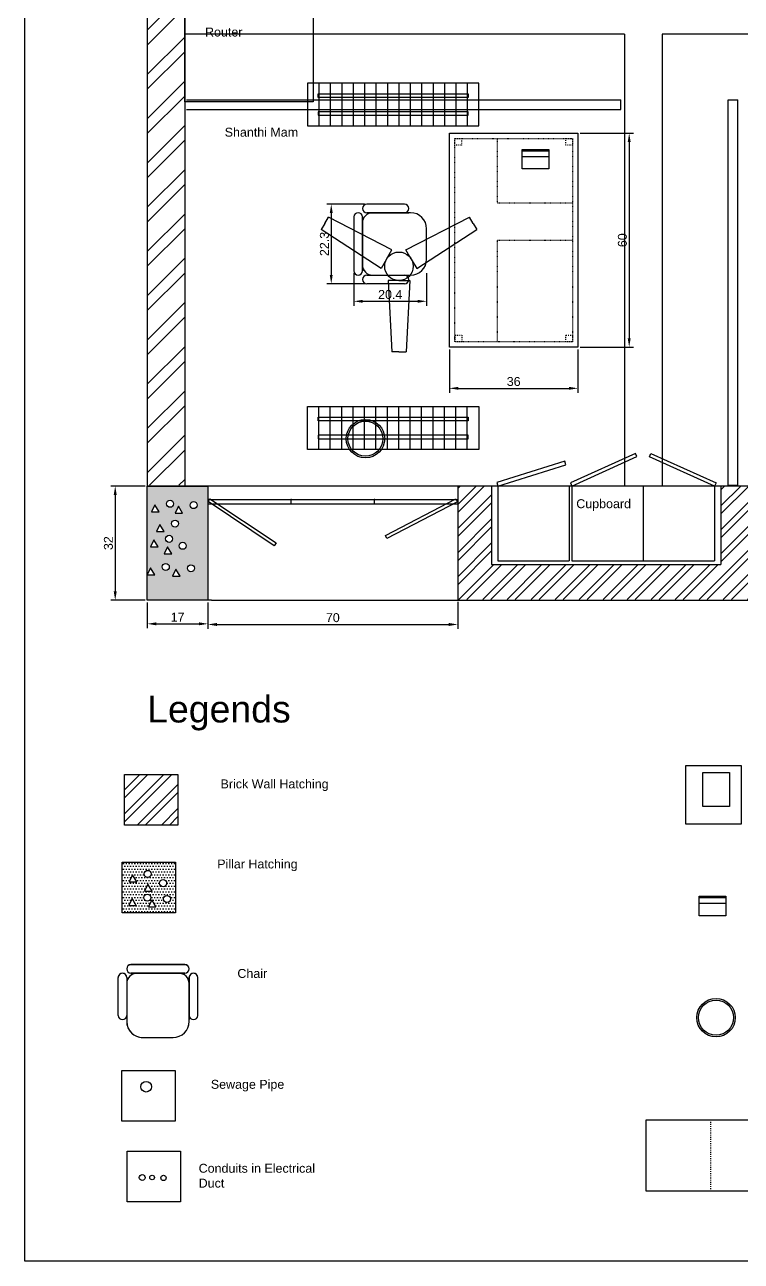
# Model space of a CAD drawing. Header units: inches. Extents: x 5333 to 6203, y 4449 to 5023.
# Drawn here: x 5333.1 to 5533.9, y 4449.1 to 4795.4 of the extents above; entities that cross this region are included whole.
import ezdxf

# ---------------------------------------------------------------- set-up
doc = ezdxf.new("R2010")
doc.units = ezdxf.units.IN
doc.header["$LTSCALE"] = 0.01
doc.linetypes.add('ACAD_ISO03W100', pattern=[30, 12, -18])
for name, color, linetype in [('beam', 230, 'Continuous'), ('dimensions', 9, 'Continuous'), ('door cupboard window gate', 82, 'Continuous'), ('fan', 150, 'Continuous'), ('furniture', 120, 'Continuous'), ('hatch beams', 100, 'Continuous'), ('hatch brick ball', 31, 'Continuous'), ('hatch pillar', 20, 'Continuous'), ('legends', 13, 'Continuous'), ('naming', 157, 'Continuous'), ('new block', 10, 'Continuous'), ('others', 200, 'Continuous'), ('pillars', 130, 'Continuous'), ('scanner', 41, 'Continuous'), ('walls', 50, 'Continuous'), ('wood', 44, 'Continuous')]:
    doc.layers.add(name, color=color, linetype=linetype)
doc.layers.add('conduits ed', color=7, linetype='Continuous', true_color=0x00956e)
doc.styles.add('Annotative', font='arial.ttf')
doc.styles.get("Standard").update_dxf_attribs({"font": 'arial.ttf'})
doc.dimstyles.new('ISO-25', dxfattribs={"dimtxt": 2.5, "dimasz": 2.5, "dimexe": 1.25, "dimexo": 0.625, "dimtad": 1, "dimdsep": 46, "dimtxsty": 'Annotative', "dimcen": 2.5, "dimadec": 0, "dimazin": 0, "dimtfac": 1, "dimtmove": 0, "dimatfit": 3, "dimfxl": 1, "dimarcsym": 0})
pattern_1 = [(0, (5454.4059, 4930.42406), (0.396875, 0.79375), [0, -0.79375])]
pattern_2 = [(45, (5454.406, 4930.424), (-3.367596, 3.367596), []), (45, (5456.651, 4930.424), (-3.367596, 3.367596), [])]

# ---------------------------------------------------------------- blocks, each defined once
blk = doc.blocks.new('*U2')
at = {"layer": 'fan'}
for p, q in [((0, 10), (-3, 10)), ((-3, 10), (-2, -10)), ((0, 10), (3, 10)), ((3, 10), (2, -10)), ((0, -10), (-2, -10)), ((0, -10), (2, -10))]:
    blk.add_line(p, q, dxfattribs=at)
blk = doc.blocks.new('*U3')
at = {"layer": 'fan', "color": 0, "linetype": 'ByBlock', "lineweight": -2, "transparency": 16777216}
for p, rotation in [((5427.43, 4874.12), 240), ((5451.68, 4874.12), 120)]:
    blk.add_blockref('*U2', p, dxfattribs=dict(at, rotation=rotation))
blk.add_blockref('*U2', (5439.56, 4853.12), dxfattribs=at)
blk = doc.blocks.new('fan')
at = {"layer": 'fan'}
blk.add_circle((5439.56, 4867.12), 4, dxfattribs=at)
blk.add_blockref('*U3', (0, 0), dxfattribs=at)
blk = doc.blocks.new('*D54')
at = {"layer": 'Defpoints', "color": 0, "linetype": 'Continuous', "lineweight": -3, "ltscale": 2, "transparency": 16777216}
for p in [(5384.41, 4634.22), (5454.41, 4634.42), (5454.41, 4627.44)]:
    blk.add_point(p, dxfattribs=at)
at = {"layer": 'dimensions', "color": 0, "linetype": 'Continuous', "lineweight": -2, "ltscale": 2, "transparency": 16777216}
for p, q in [((5384.41, 4633.6), (5384.41, 4626.19)), ((5454.41, 4633.8), (5454.41, 4626.19)), ((5386.91, 4627.44), (5451.91, 4627.44))]:
    blk.add_line(p, q, dxfattribs=at)
at = {"layer": 'dimensions', "color": 0, "linetype": 'Continuous', "lineweight": -3, "ltscale": 2, "transparency": 16777216}
for points in [[(5386.91, 4627.86), (5386.91, 4627.02), (5384.41, 4627.44)], [(5451.91, 4627.86), (5451.91, 4627.02), (5454.41, 4627.44)]]:
    blk.add_solid(points, dxfattribs=at)
at = {"layer": 'dimensions', "color": 0, "linetype": 'Continuous', "lineweight": -3, "ltscale": 2, "transparency": 16777216, "insert": (5419.41, 4629.34), "char_height": 2.5, "attachment_point": 5, "style": 'Annotative'}
blk.add_mtext('70', dxfattribs=at)
blk = doc.blocks.new('*D56')
at = {"layer": 'Defpoints', "color": 0, "linetype": 'Continuous', "lineweight": -3, "ltscale": 2, "transparency": 16777216}
for p in [(5367.41, 4634.22), (5384.41, 4634.22), (5384.41, 4627.62)]:
    blk.add_point(p, dxfattribs=at)
at = {"layer": 'dimensions', "color": 0, "linetype": 'Continuous', "lineweight": -2, "ltscale": 2, "transparency": 16777216}
for p, q in [((5367.41, 4633.6), (5367.41, 4626.37)), ((5384.41, 4633.6), (5384.41, 4626.37)), ((5369.91, 4627.62), (5381.91, 4627.62))]:
    blk.add_line(p, q, dxfattribs=at)
at = {"layer": 'dimensions', "color": 0, "linetype": 'Continuous', "lineweight": -3, "ltscale": 2, "transparency": 16777216}
for points in [[(5369.91, 4628.04), (5369.91, 4627.21), (5367.41, 4627.62)], [(5381.91, 4628.04), (5381.91, 4627.21), (5384.41, 4627.62)]]:
    blk.add_solid(points, dxfattribs=at)
at = {"layer": 'dimensions', "color": 0, "linetype": 'Continuous', "lineweight": -3, "ltscale": 2, "transparency": 16777216, "insert": (5375.91, 4629.5), "char_height": 2.5, "attachment_point": 5, "style": 'Annotative'}
blk.add_mtext('17', dxfattribs=at)
blk = doc.blocks.new('*D57')
at = {"layer": 'Defpoints', "color": 0, "linetype": 'Continuous', "lineweight": -3, "ltscale": 2, "transparency": 16777216}
for p in [(5367.41, 4666.22), (5358.43, 4634.22), (5367.41, 4634.22)]:
    blk.add_point(p, dxfattribs=at)
at = {"layer": 'dimensions', "color": 0, "linetype": 'Continuous', "lineweight": -2, "ltscale": 2, "transparency": 16777216}
for p, q in [((5366.78, 4666.22), (5357.18, 4666.22)), ((5358.43, 4663.72), (5358.43, 4636.72)), ((5366.78, 4634.22), (5357.18, 4634.22))]:
    blk.add_line(p, q, dxfattribs=at)
at = {"layer": 'dimensions', "color": 0, "linetype": 'Continuous', "lineweight": -3, "ltscale": 2, "transparency": 16777216}
for points in [[(5358.02, 4663.72), (5358.85, 4663.72), (5358.43, 4666.22)], [(5358.02, 4636.72), (5358.85, 4636.72), (5358.43, 4634.22)]]:
    blk.add_solid(points, dxfattribs=at)
at = {"layer": 'dimensions', "color": 0, "linetype": 'Continuous', "lineweight": -3, "ltscale": 2, "transparency": 16777216, "insert": (5356.53, 4650.22), "char_height": 2.5, "attachment_point": 5, "rotation": 90, "style": 'Annotative'}
blk.add_mtext('32', dxfattribs=at)
blk = doc.blocks.new('*D58')
at = {"layer": 'Defpoints', "color": 0, "linetype": 'Continuous', "lineweight": -3, "ltscale": 2, "transparency": 16777216}
for p in [(5488.09, 4765.07), (5488.09, 4705.07), (5502.46, 4705.07)]:
    blk.add_point(p, dxfattribs=at)
at = {"layer": 'dimensions', "color": 0, "linetype": 'Continuous', "lineweight": -2, "ltscale": 2, "transparency": 16777216}
for p, q in [((5488.71, 4765.07), (5503.71, 4765.07)), ((5502.46, 4762.57), (5502.46, 4707.57)), ((5488.71, 4705.07), (5503.71, 4705.07))]:
    blk.add_line(p, q, dxfattribs=at)
at = {"layer": 'dimensions', "color": 0, "linetype": 'Continuous', "lineweight": -3, "ltscale": 2, "transparency": 16777216}
for points in [[(5502.05, 4762.57), (5502.88, 4762.57), (5502.46, 4765.07)], [(5502.05, 4707.57), (5502.88, 4707.57), (5502.46, 4705.07)]]:
    blk.add_solid(points, dxfattribs=at)
at = {"layer": 'dimensions', "color": 0, "linetype": 'Continuous', "lineweight": -3, "ltscale": 2, "transparency": 16777216, "insert": (5500.56, 4735.07), "char_height": 2.5, "attachment_point": 5, "rotation": 90, "style": 'Annotative'}
blk.add_mtext('60', dxfattribs=at)
blk = doc.blocks.new('*D59')
at = {"layer": 'Defpoints', "color": 0, "linetype": 'Continuous', "lineweight": -3, "ltscale": 2, "transparency": 16777216}
for p in [(5452.09, 4705.07), (5488.09, 4705.07), (5488.09, 4693.58)]:
    blk.add_point(p, dxfattribs=at)
at = {"layer": 'dimensions', "color": 0, "linetype": 'Continuous', "lineweight": -2, "ltscale": 2, "transparency": 16777216}
for p, q in [((5452.09, 4704.44), (5452.09, 4692.33)), ((5488.09, 4704.44), (5488.09, 4692.33)), ((5454.59, 4693.58), (5485.59, 4693.58))]:
    blk.add_line(p, q, dxfattribs=at)
at = {"layer": 'dimensions', "color": 0, "linetype": 'Continuous', "lineweight": -3, "ltscale": 2, "transparency": 16777216}
for points in [[(5454.59, 4694), (5454.59, 4693.17), (5452.09, 4693.58)], [(5485.59, 4694), (5485.59, 4693.17), (5488.09, 4693.58)]]:
    blk.add_solid(points, dxfattribs=at)
at = {"layer": 'dimensions', "color": 0, "linetype": 'Continuous', "lineweight": -3, "ltscale": 2, "transparency": 16777216, "insert": (5470.09, 4695.48), "char_height": 2.5, "attachment_point": 5, "style": 'Annotative'}
blk.add_mtext('36', dxfattribs=at)
blk = doc.blocks.new('*D60')
at = {"layer": 'Defpoints', "color": 0, "linetype": 'Continuous', "lineweight": -3, "ltscale": 2, "transparency": 16777216}
for p in [(5428.9, 4745.17), (5418.97, 4722.87), (5428.9, 4722.87)]:
    blk.add_point(p, dxfattribs=at)
at = {"layer": 'dimensions', "color": 0, "linetype": 'Continuous', "lineweight": -2, "ltscale": 2, "transparency": 16777216}
for p, q in [((5428.28, 4745.17), (5417.72, 4745.17)), ((5418.97, 4742.67), (5418.97, 4725.37)), ((5428.28, 4722.87), (5417.72, 4722.87))]:
    blk.add_line(p, q, dxfattribs=at)
at = {"layer": 'dimensions', "color": 0, "linetype": 'Continuous', "lineweight": -3, "ltscale": 2, "transparency": 16777216}
for points in [[(5418.55, 4742.67), (5419.38, 4742.67), (5418.97, 4745.17)], [(5418.55, 4725.37), (5419.38, 4725.37), (5418.97, 4722.87)]]:
    blk.add_solid(points, dxfattribs=at)
at = {"layer": 'dimensions', "color": 0, "linetype": 'Continuous', "lineweight": -3, "ltscale": 2, "transparency": 16777216, "insert": (5417.06, 4734.02), "char_height": 2.5, "attachment_point": 5, "rotation": 90, "style": 'Annotative'}
blk.add_mtext('22.3', dxfattribs=at)
blk = doc.blocks.new('*D61')
at = {"layer": 'Defpoints', "color": 0, "linetype": 'Continuous', "lineweight": -3, "ltscale": 2, "transparency": 16777216}
for p in [(5425.3, 4726.47), (5445.7, 4726.47), (5445.7, 4717.96)]:
    blk.add_point(p, dxfattribs=at)
at = {"layer": 'dimensions', "color": 0, "linetype": 'Continuous', "lineweight": -2, "ltscale": 2, "transparency": 16777216}
for p, q in [((5425.3, 4725.85), (5425.3, 4716.71)), ((5445.7, 4725.85), (5445.7, 4716.71)), ((5427.8, 4717.96), (5443.2, 4717.96))]:
    blk.add_line(p, q, dxfattribs=at)
at = {"layer": 'dimensions', "color": 0, "linetype": 'Continuous', "lineweight": -3, "ltscale": 2, "transparency": 16777216}
for points in [[(5427.8, 4718.37), (5427.8, 4717.54), (5425.3, 4717.96)], [(5443.2, 4718.37), (5443.2, 4717.54), (5445.7, 4717.96)]]:
    blk.add_solid(points, dxfattribs=at)
at = {"layer": 'dimensions', "color": 0, "linetype": 'Continuous', "lineweight": -3, "ltscale": 2, "transparency": 16777216, "insert": (5435.5, 4719.86), "char_height": 2.5, "attachment_point": 5, "style": 'Annotative'}
blk.add_mtext('20.4', dxfattribs=at)
blk = doc.blocks.new('chair')
at = {"layer": 'furniture'}
for points in [[(5674.57, 4870.18), (5662.27, 4870.18)], [(5674.57, 4870.18), (5662.77, 4870.18)], [(5663.97, 4872.58), (5674.57, 4872.58)], [(5675.77, 4853.88), (5675.77, 4868.98)], [(5675.77, 4868.98), (5675.77, 4853.88)], [(5678.17, 4853.88), (5678.17, 4868.98)], [(5657.77, 4865.68), (5657.77, 4857.18)], [(5662.27, 4852.68), (5674.57, 4852.68)], [(5674.57, 4852.68), (5662.77, 4852.68)], [(5663.97, 4850.28), (5674.57, 4850.28)]]:
    blk.add_lwpolyline(points, dxfattribs=at)
for centre, radius, start, end in [((5662.27, 4865.68), 4.5, 90, 180), ((5663.97, 4871.38), 1.2, 90, 270), ((5672.87, 4867.29), 2.89, 0, 90), ((5674.57, 4871.38), 1.2, 270, 90), ((5676.97, 4868.98), 1.2, 0, 180), ((5662.27, 4857.18), 4.5, 180, 270), ((5663.97, 4851.48), 1.2, 90, 270), ((5672.87, 4855.57), 2.89, 270, 0), ((5674.57, 4851.48), 1.2, 270, 90), ((5676.97, 4853.88), 1.2, 180, 0)]:
    blk.add_arc(centre, radius, start, end, dxfattribs=at)

msp = doc.modelspace()

# ---------------------------------------------------------------- hatches: boundary and pattern name
at = {"layer": 'hatch brick ball'}
h = msp.add_hatch(dxfattribs=at)
h.set_pattern_fill('ANSI32', color=256, scale=0.92)
h.set_pattern_definition([(45, (5454.406, 4930.424), (-6.19638, 6.19638), []), (45, (5458.537, 4930.424), (-6.19638, 6.19638), [])])
h.paths.add_polyline_path([(5367.406, 4666.424), (5377.906, 4666.424), (5377.906, 4792.824), (5377.906, 4803.824), (5377.906, 4930.424), (5367.406, 4930.424)])
at = {"layer": 'hatch brick ball', "linetype": 'Continuous', "lineweight": -3, "ltscale": 2, "true_color": 0xed1f24}
h = msp.add_hatch(dxfattribs=at)
h.set_pattern_fill('ANSI32', color=240, scale=0.5)
h.set_pattern_definition(pattern_2)
h.paths.add_polyline_path([(5551.156, 4666.224), (5546.656, 4666.224), (5546.656, 4645.224), (5536.656, 4645.224), (5536.656, 4666.224), (5528.156, 4666.224), (5528.156, 4644.224), (5463.906, 4644.224), (5463.906, 4666.224), (5454.406, 4666.224), (5454.406, 4634.424), (5551.156, 4634.424)])
h.paths.add_polyline_path([(6059.056, 4666.224), (6049.806, 4666.224), (6049.806, 4645.224), (5985.556, 4645.224), (5985.556, 4666.224), (5977.652, 4666.224), (5977.652, 4645.166), (5967.573, 4645.166), (5967.573, 4666.224), (5962.156, 4666.224), (5962.156, 4634.424), (6059.056, 4634.424)])
h.paths.add_polyline_path([(5805.156, 4666.224), (5794.906, 4666.224), (5794.906, 4634.424), (5805.156, 4634.424)])
h.paths.add_polyline_path([(5794.906, 4666.224), (5791.956, 4666.224), (5791.956, 4644.241), (5738.356, 4644.241), (5738.356, 4666.224), (5729.156, 4666.224), (5729.156, 4644.158), (5719.156, 4644.158), (5719.156, 4666.224), (5708.156, 4666.224), (5708.156, 4634.424), (5794.906, 4634.424)])
at = {"layer": 'hatch pillar', "linetype": 'Continuous', "lineweight": -3, "ltscale": 2, "true_color": 0x293189}
h = msp.add_hatch(dxfattribs=at)
h.set_pattern_fill('DOTS', color=177, scale=0.5)
h.set_pattern_definition(pattern_1)
h.paths.add_polyline_path([(5638.156, 4962.424), (5621.156, 4962.424), (5621.156, 4930.424), (5638.156, 4930.424)])
h.paths.add_polyline_path([(5632.856, 4936.644), (5630.723, 4936.644), (5631.65, 4938.589)], flags=16)
h.paths.add_polyline_path([(5634.931, 4938.867, -1), (5636.901, 4938.867, -1)], flags=16)
h.paths.add_polyline_path([(5627.883, 4939.237, -1), (5629.854, 4939.237, -1)], flags=16)
h.paths.add_polyline_path([(5625.808, 4937.014), (5623.675, 4937.014), (5624.603, 4938.959)], flags=16)
h.paths.add_polyline_path([(5630.538, 4942.942), (5628.405, 4942.942), (5629.332, 4944.887)], flags=16)
h.paths.add_polyline_path([(5632.613, 4945.165, -1), (5634.583, 4945.165, -1)], flags=16)
h.paths.add_polyline_path([(5628.811, 4947.11, -1), (5630.781, 4947.11, -1)], flags=16)
h.paths.add_polyline_path([(5626.736, 4944.887), (5624.603, 4944.887), (5625.53, 4946.832)], flags=16)
h.paths.add_polyline_path([(5628.405, 4949.148), (5626.272, 4949.148), (5627.199, 4951.093)], flags=16)
h.paths.add_polyline_path([(5630.48, 4951.37, -1), (5632.45, 4951.37, -1)], flags=16)
h.paths.add_polyline_path([(5633.598, 4954.334), (5631.465, 4954.334), (5632.392, 4956.279)], flags=16)
h.paths.add_polyline_path([(5635.673, 4956.557, -1), (5637.643, 4956.557, -1)], flags=16)
h.paths.add_polyline_path([(5627.014, 4954.705), (5624.881, 4954.705), (5625.808, 4956.65)], flags=16)
h.paths.add_polyline_path([(5629.089, 4956.928, -1), (5631.059, 4956.928, -1)], flags=16)
h.paths.add_polyline_path([(5892.156, 4962.424), (5875.156, 4962.424), (5875.156, 4935.795), (5876.083, 4937.74), (5877.289, 4935.795), (5875.156, 4935.795), (5875.156, 4930.424), (5892.156, 4930.424)])
h.paths.add_polyline_path([(5886.064, 4943.945, -1), (5884.093, 4943.945, -1)], flags=16)
h.paths.add_polyline_path([(5881.961, 4950.151, -1), (5883.931, 4950.151, -1)], flags=16)
h.paths.add_polyline_path([(5885.079, 4953.115), (5882.946, 4953.115), (5883.873, 4955.06)], flags=16)
h.paths.add_polyline_path([(5880.291, 4945.89, -1), (5882.261, 4945.89, -1)], flags=16)
h.paths.add_polyline_path([(5887.154, 4955.338, -1), (5889.124, 4955.338, -1)], flags=16)
h.paths.add_polyline_path([(5879.885, 4947.928), (5877.752, 4947.928), (5878.68, 4949.873)], flags=16)
h.paths.add_polyline_path([(5880.813, 4943.667), (5882.018, 4941.722), (5879.885, 4941.722)], flags=16)
h.paths.add_polyline_path([(5880.57, 4955.708, -1), (5882.54, 4955.708, -1)], flags=16)
h.paths.add_polyline_path([(5888.382, 4937.647, -1), (5886.412, 4937.647, -1)], flags=16)
h.paths.add_polyline_path([(5878.216, 4943.667), (5876.083, 4943.667), (5877.011, 4945.612)], flags=16)
h.paths.add_polyline_path([(5878.494, 4953.485), (5876.361, 4953.485), (5877.289, 4955.43)], flags=16)
h.paths.add_polyline_path([(5881.334, 4938.017, -1), (5879.364, 4938.017, -1)], flags=16)
h.paths.add_polyline_path([(5883.131, 4937.369), (5884.337, 4935.424), (5882.204, 4935.424)], flags=16)
h.paths.add_polyline_path([(6157.406, 4962.424), (6139.406, 4962.424), (6139.406, 4930.424), (6157.406, 4930.424)])
h.paths.add_polyline_path([(6152.342, 4944.556, -1), (6150.372, 4944.556, -1)], flags=16)
h.paths.add_polyline_path([(6148.239, 4950.761, -1), (6150.209, 4950.761, -1)], flags=16)
h.paths.add_polyline_path([(6151.357, 4953.725), (6149.224, 4953.725), (6150.151, 4955.67)], flags=16)
h.paths.add_polyline_path([(6148.54, 4946.501, -1), (6146.569, 4946.501, -1)], flags=16)
h.paths.add_polyline_path([(6153.432, 4955.948, -1), (6155.402, 4955.948, -1)], flags=16)
h.paths.add_polyline_path([(6146.163, 4948.538), (6144.031, 4948.538), (6144.958, 4950.483)], flags=16)
h.paths.add_polyline_path([(6147.091, 4944.278), (6148.296, 4942.333), (6146.163, 4942.333)], flags=16)
h.paths.add_polyline_path([(6146.848, 4956.319, -1), (6148.818, 4956.319, -1)], flags=16)
h.paths.add_polyline_path([(6154.66, 4938.257, -1), (6152.69, 4938.257, -1)], flags=16)
h.paths.add_polyline_path([(6144.494, 4944.278), (6142.361, 4944.278), (6143.289, 4946.223)], flags=16)
h.paths.add_polyline_path([(6144.772, 4954.096), (6142.64, 4954.096), (6143.567, 4956.041)], flags=16)
h.paths.add_polyline_path([(6147.612, 4938.628, -1), (6145.642, 4938.628, -1)], flags=16)
h.paths.add_polyline_path([(6149.409, 4937.98), (6150.615, 4936.035), (6148.482, 4936.035)], flags=16)
h.paths.add_polyline_path([(6142.361, 4938.35), (6143.567, 4936.405), (6141.434, 4936.405)], flags=16)
h.paths.add_polyline_path([(6157.406, 4666.224), (6139.406, 4666.224), (6139.406, 4634.424), (6157.406, 4634.424)])
h.paths.add_polyline_path([(6148.621, 4641.824), (6149.548, 4643.769), (6150.754, 4641.824)], flags=16)
h.paths.add_polyline_path([(6145.781, 4644.418, -1), (6147.751, 4644.418, -1)], flags=16)
h.paths.add_polyline_path([(6143.706, 4642.195), (6141.573, 4642.195), (6142.501, 4644.14)], flags=16)
h.paths.add_polyline_path([(6152.829, 4644.047, -1), (6154.799, 4644.047, -1)], flags=16)
h.paths.add_polyline_path([(6148.436, 4648.122), (6146.303, 4648.122), (6147.23, 4650.067)], flags=16)
h.paths.add_polyline_path([(6150.511, 4650.345, -1), (6152.481, 4650.345, -1)], flags=16)
h.paths.add_polyline_path([(6144.633, 4650.067), (6142.501, 4650.067), (6143.428, 4652.013)], flags=16)
h.paths.add_polyline_path([(6146.709, 4652.29, -1), (6148.679, 4652.29, -1)], flags=16)
h.paths.add_polyline_path([(6146.303, 4654.328), (6144.17, 4654.328), (6145.097, 4656.273)], flags=16)
h.paths.add_polyline_path([(6148.378, 4656.551, -1), (6150.348, 4656.551, -1)], flags=16)
h.paths.add_polyline_path([(6149.363, 4659.515), (6150.29, 4661.46), (6151.496, 4659.515)], flags=16)
h.paths.add_polyline_path([(6144.912, 4659.885), (6142.779, 4659.885), (6143.706, 4661.83)], flags=16)
h.paths.add_polyline_path([(6146.987, 4662.108, -1), (6148.957, 4662.108, -1)], flags=16)
h.paths.add_polyline_path([(6153.571, 4661.738, -1), (6155.541, 4661.738, -1)], flags=16)
h.paths.add_polyline_path([(5892.156, 4666.224), (5875.156, 4666.224), (5875.156, 4661.654), (5875.347, 4661.224), (5875.156, 4661.224), (5875.156, 4634.424), (5892.156, 4634.424)])
h.paths.add_polyline_path([(5878.518, 4641.597), (5876.385, 4641.597), (5877.312, 4643.542)], flags=16)
h.paths.add_polyline_path([(5883.433, 4641.227), (5884.36, 4643.172), (5885.565, 4641.227)], flags=16)
h.paths.add_polyline_path([(5880.593, 4643.82, -1), (5882.563, 4643.82, -1)], flags=16)
h.paths.add_polyline_path([(5887.641, 4643.45, -1), (5889.611, 4643.45, -1)], flags=16)
h.paths.add_polyline_path([(5881.114, 4647.525), (5882.042, 4649.47), (5883.247, 4647.525)], flags=16)
h.paths.add_polyline_path([(5879.445, 4649.47), (5877.312, 4649.47), (5878.239, 4651.415)], flags=16)
h.paths.add_polyline_path([(5885.322, 4649.748, -1), (5887.292, 4649.748, -1)], flags=16)
h.paths.add_polyline_path([(5881.52, 4651.693, -1), (5883.49, 4651.693, -1)], flags=16)
h.paths.add_polyline_path([(5878.981, 4653.731), (5879.909, 4655.676), (5881.114, 4653.731)], flags=16)
h.paths.add_polyline_path([(5883.189, 4655.954, -1), (5885.16, 4655.954, -1)], flags=16)
h.paths.add_polyline_path([(5884.174, 4658.917), (5885.102, 4660.863), (5886.307, 4658.917)], flags=16)
h.paths.add_polyline_path([(5879.723, 4659.288), (5877.59, 4659.288), (5878.518, 4661.233)], flags=16)
h.paths.add_polyline_path([(5881.798, 4661.511, -1), (5883.768, 4661.511, -1)], flags=16)
h.paths.add_polyline_path([(5888.382, 4661.14, -1), (5890.353, 4661.14, -1)], flags=16)
h.paths.add_polyline_path([(5638.156, 4666.224), (5621.156, 4666.224), (5621.156, 4634.424), (5638.156, 4634.424)])
h.paths.add_polyline_path([(5631.568, 4640.286), (5629.435, 4640.286), (5630.363, 4642.231)], flags=16)
h.paths.add_polyline_path([(5633.643, 4642.509, -1), (5635.614, 4642.509, -1)], flags=16)
h.paths.add_polyline_path([(5626.595, 4642.879, -1), (5628.566, 4642.879, -1)], flags=16)
h.paths.add_polyline_path([(5624.52, 4640.656), (5622.387, 4640.656), (5623.315, 4642.601)], flags=16)
h.paths.add_polyline_path([(5629.25, 4646.584), (5627.117, 4646.584), (5628.044, 4648.529)], flags=16)
h.paths.add_polyline_path([(5631.325, 4648.807, -1), (5633.295, 4648.807, -1)], flags=16)
h.paths.add_polyline_path([(5627.523, 4650.752, -1), (5629.493, 4650.752, -1)], flags=16)
h.paths.add_polyline_path([(5625.448, 4648.529), (5623.315, 4648.529), (5624.242, 4650.474)], flags=16)
h.paths.add_polyline_path([(5627.117, 4652.79), (5624.984, 4652.79), (5625.911, 4654.735)], flags=16)
h.paths.add_polyline_path([(5629.192, 4655.013, -1), (5631.162, 4655.013, -1)], flags=16)
h.paths.add_polyline_path([(5632.31, 4657.976), (5630.177, 4657.976), (5631.104, 4659.922)], flags=16)
h.paths.add_polyline_path([(5634.385, 4660.199, -1), (5636.355, 4660.199, -1)], flags=16)
h.paths.add_polyline_path([(5625.726, 4658.347), (5623.593, 4658.347), (5624.52, 4660.292)], flags=16)
h.paths.add_polyline_path([(5627.801, 4660.57, -1), (5629.771, 4660.57, -1)], flags=16)
h.paths.add_polyline_path([(5384.406, 4666.224), (5367.406, 4666.224), (5367.406, 4641.33), (5368.333, 4643.275), (5369.539, 4641.33), (5367.406, 4641.33), (5367.406, 4634.424), (5384.406, 4634.424)])
h.paths.add_polyline_path([(5376.587, 4640.96), (5374.454, 4640.96), (5375.381, 4642.905)], flags=16)
h.paths.add_polyline_path([(5378.662, 4643.183, -1), (5380.632, 4643.183, -1)], flags=16)
h.paths.add_polyline_path([(5371.614, 4643.553, -1), (5373.584, 4643.553, -1)], flags=16)
h.paths.add_polyline_path([(5374.268, 4647.258), (5372.135, 4647.258), (5373.063, 4649.203)], flags=16)
h.paths.add_polyline_path([(5376.343, 4649.481, -1), (5378.314, 4649.481, -1)], flags=16)
h.paths.add_polyline_path([(5372.541, 4651.426, -1), (5374.511, 4651.426, -1)], flags=16)
h.paths.add_polyline_path([(5370.466, 4649.203), (5368.333, 4649.203), (5369.261, 4651.148)], flags=16)
h.paths.add_polyline_path([(5372.135, 4653.464), (5370.002, 4653.464), (5370.93, 4655.409)], flags=16)
h.paths.add_polyline_path([(5374.211, 4655.687, -1), (5376.181, 4655.687, -1)], flags=16)
h.paths.add_polyline_path([(5377.329, 4658.65), (5375.196, 4658.65), (5376.123, 4660.596)], flags=16)
h.paths.add_polyline_path([(5379.404, 4660.873, -1), (5381.374, 4660.873, -1)], flags=16)
h.paths.add_polyline_path([(5370.744, 4659.021), (5368.611, 4659.021), (5369.539, 4660.966)], flags=16)
h.paths.add_polyline_path([(5372.82, 4661.244, -1), (5374.79, 4661.244, -1)], flags=16)
at = {"layer": 'wood', "linetype": 'Continuous', "lineweight": -3, "ltscale": 2, "true_color": 0xed1f24}
h = msp.add_hatch(dxfattribs=at)
h.set_pattern_fill('ANSI32', color=240, scale=0.5)
h.set_pattern_definition(pattern_2)
h.paths.add_polyline_path([(5375.988, 4585.425), (5361.066, 4585.425), (5361.066, 4571.231), (5375.988, 4571.231)])
at = {"layer": 'wood', "linetype": 'Continuous', "lineweight": -3, "ltscale": 2, "true_color": 0x22346e}
h = msp.add_hatch(dxfattribs=at)
h.set_pattern_fill('DOTS', color=159, scale=0.5)
h.set_pattern_definition(pattern_1)
h.paths.add_polyline_path([(5375.314, 4560.903), (5360.392, 4560.903), (5360.392, 4546.709), (5375.314, 4546.709)])
h.paths.add_polyline_path([(5366.55, 4557.592, -1), (5368.521, 4557.592, -1)], flags=16)
h.paths.add_polyline_path([(5367.584, 4554.711), (5368.79, 4552.766), (5366.657, 4552.766)], flags=16)
h.paths.add_polyline_path([(5364.475, 4555.369), (5362.342, 4555.369), (5363.27, 4557.314)], flags=16)
h.paths.add_polyline_path([(5368.392, 4550.936, -1), (5366.422, 4550.936, -1)], flags=16)
h.paths.add_polyline_path([(5372.835, 4554.989, -1), (5370.865, 4554.989, -1)], flags=16)
h.paths.add_polyline_path([(5368.652, 4550.274), (5369.858, 4548.329), (5367.725, 4548.329)], flags=16)
h.paths.add_polyline_path([(5363.141, 4550.658), (5364.347, 4548.713), (5362.214, 4548.713)], flags=16)
h.paths.add_polyline_path([(5373.903, 4550.552, -1), (5371.933, 4550.552, -1)], flags=16)

# ---------------------------------------------------------------- linework, layer by layer
at = {"layer": 'beam'}
for p, q in [((5501.156, 4792.824), (5377.906, 4792.824)), ((5501.156, 4792.824), (5501.156, 4666.424)), ((5511.656, 4792.824), (5511.656, 4666.424)), ((5621.156, 4792.824), (5511.656, 4792.824))]:
    msp.add_line(p, q, dxfattribs=at)
at = {"layer": 'conduits ed', "linetype": 'Continuous', "lineweight": -3, "ltscale": 2}
for centre, radius in [((5366.004, 4472.537), 0.827), ((5368.771, 4472.537), 0.647), ((5371.963, 4472.431), 0.745)]:
    msp.add_circle(centre, radius, dxfattribs=at)
at = {"layer": 'door cupboard window gate'}
for points in [[(5465.656, 4666.224), (5484.744, 4672.195), (5484.445, 4673.15), (5465.357, 4667.178)], [(5486.406, 4666.225), (5504.637, 4674.447), (5504.226, 4675.359), (5485.994, 4667.136)], [(5526.406, 4666.224), (5508.146, 4674.384), (5508.554, 4675.297), (5526.814, 4667.137)], [(5384.991, 4662.674), (5403.538, 4650.292), (5402.983, 4649.46), (5384.436, 4661.842)], [(5454.365, 4661.787), (5434.591, 4651.477), (5434.129, 4652.364), (5453.902, 4662.674)]]:
    msp.add_lwpolyline(points, close=True, dxfattribs=at)
for p in [(5407.739, 4662.474), (5407.739, 4662.474), (5407.739, 4662.474), (5431.073, 4662.474), (5407.739, 4661.224), (5431.073, 4661.224)]:
    msp.add_point(p, dxfattribs=at)
at = {"layer": 'fan'}
for p, q in [((5460.292, 4779.069), (5412.292, 4779.069)), ((5412.292, 4779.069), (5412.292, 4767.069)), ((5415.492, 4779.069), (5415.492, 4767.069)), ((5415.492, 4779.069), (5415.492, 4767.069)), ((5418.692, 4779.069), (5418.692, 4767.069)), ((5421.892, 4779.069), (5421.892, 4767.069)), ((5425.092, 4779.069), (5425.092, 4767.069)), ((5428.292, 4779.069), (5428.292, 4767.069)), ((5431.492, 4779.069), (5431.492, 4767.069)), ((5434.692, 4779.069), (5434.692, 4767.069)), ((5437.892, 4779.069), (5437.892, 4767.069)), ((5441.092, 4779.069), (5441.092, 4767.069)), ((5444.292, 4779.069), (5444.292, 4767.069)), ((5447.492, 4779.069), (5447.492, 4767.069)), ((5450.692, 4779.069), (5450.692, 4767.069)), ((5453.892, 4779.069), (5453.892, 4767.069)), ((5457.092, 4779.069), (5457.092, 4767.069)), ((5460.292, 4767.069), (5460.292, 4779.069)), ((5412.292, 4767.069), (5460.292, 4767.069)), ((5412.292, 4688.469), (5460.292, 4688.469)), ((5412.292, 4676.469), (5412.292, 4688.469)), ((5415.492, 4676.469), (5415.492, 4688.469)), ((5415.492, 4676.469), (5415.492, 4688.469)), ((5418.692, 4676.469), (5418.692, 4688.469)), ((5421.892, 4676.469), (5421.892, 4688.469)), ((5425.092, 4676.469), (5425.092, 4688.469)), ((5428.292, 4676.469), (5428.292, 4688.469)), ((5431.492, 4676.469), (5431.492, 4688.469)), ((5434.692, 4676.469), (5434.692, 4688.469)), ((5437.892, 4676.469), (5437.892, 4688.469)), ((5441.092, 4676.469), (5441.092, 4688.469)), ((5444.292, 4676.469), (5444.292, 4688.469)), ((5447.492, 4676.469), (5447.492, 4688.469)), ((5450.692, 4676.469), (5450.692, 4688.469)), ((5453.892, 4676.469), (5453.892, 4688.469)), ((5457.092, 4676.469), (5457.092, 4688.469)), ((5460.292, 4688.469), (5460.292, 4676.469)), ((5460.292, 4676.469), (5412.292, 4676.469))]:
    msp.add_line(p, q, dxfattribs=at)
for points in [[(5415.292, 4776.069), (5457.292, 4776.069), (5457.292, 4775.069), (5415.292, 4775.069)], [(5415.292, 4770.069), (5457.292, 4770.069), (5457.292, 4771.069), (5415.292, 4771.069)], [(5415.292, 4685.469), (5457.292, 4685.469), (5457.292, 4684.469), (5415.292, 4684.469)], [(5415.292, 4679.469), (5457.292, 4679.469), (5457.292, 4680.469), (5415.292, 4680.469)]]:
    msp.add_lwpolyline(points, close=True, dxfattribs=at)
at = {"layer": 'furniture', "linetype": 'ACAD_ISO03W100'}
for p, q in [((5453.588, 4763.57), (5486.588, 4763.57)), ((5453.588, 4706.57), (5453.588, 4763.57)), ((5465.455, 4763.57), (5465.455, 4745.57)), ((5486.588, 4763.57), (5486.588, 4706.57)), ((5465.455, 4745.57), (5486.588, 4745.57)), ((5465.455, 4735.07), (5486.588, 4735.07)), ((5465.455, 4735.07), (5465.455, 4706.57)), ((5486.588, 4706.57), (5453.588, 4706.57))]:
    msp.add_line(p, q, dxfattribs=at)
at = {"layer": 'furniture', "linetype": 'ACAD_ISO03W100', "lineweight": -3, "ltscale": 2}
msp.add_line((5525.216, 4488.737), (5525.216, 4468.737), dxfattribs=at)
at = {"layer": 'furniture'}
msp.add_lwpolyline([(5488.088, 4705.07), (5452.088, 4705.07), (5452.088, 4765.07), (5488.088, 4765.07)], close=True, dxfattribs=at)
at = {"layer": 'furniture', "linetype": 'ACAD_ISO03W100', "lineweight": -3, "ltscale": 2}
for points in [[(5455.426, 4761.66), (5453.588, 4761.66), (5453.588, 4763.566), (5455.426, 4763.566)], [(5486.588, 4761.664), (5484.749, 4761.664), (5484.749, 4763.571), (5486.588, 4763.571)], [(5455.527, 4706.57), (5453.689, 4706.57), (5453.689, 4708.476), (5455.527, 4708.476)], [(5486.588, 4706.57), (5484.749, 4706.57), (5484.749, 4708.476), (5486.588, 4708.476)]]:
    msp.add_lwpolyline(points, close=True, dxfattribs=at)
at = {"layer": 'furniture'}
for points in [[(5439.503, 4745.174), (5428.903, 4745.174)], [(5425.303, 4741.574), (5425.303, 4726.474)], [(5427.703, 4741.574), (5427.703, 4726.474)], [(5427.703, 4726.474), (5427.703, 4741.574)], [(5441.203, 4742.774), (5428.903, 4742.774)], [(5428.903, 4742.774), (5440.703, 4742.774)], [(5445.703, 4729.774), (5445.703, 4738.274)], [(5428.903, 4725.274), (5441.203, 4725.274)], [(5428.903, 4725.274), (5440.703, 4725.274)], [(5439.503, 4722.874), (5428.903, 4722.874)], [(5377.946, 4532.157), (5362.846, 4532.157)], [(5377.946, 4532.157), (5362.846, 4532.157)], [(5359.246, 4517.957), (5359.246, 4528.557)], [(5359.246, 4517.957), (5359.246, 4528.557)], [(5361.646, 4528.557), (5361.646, 4516.257)], [(5361.646, 4528.557), (5361.646, 4516.757)], [(5361.646, 4528.557), (5361.646, 4516.257)], [(5361.646, 4528.557), (5361.646, 4516.757)], [(5377.946, 4529.757), (5362.846, 4529.757)], [(5362.846, 4529.757), (5377.946, 4529.757)], [(5377.946, 4529.757), (5362.846, 4529.757)], [(5362.846, 4529.757), (5377.946, 4529.757)], [(5379.146, 4516.257), (5379.146, 4528.557)], [(5379.146, 4528.557), (5379.146, 4516.757)], [(5379.146, 4516.257), (5379.146, 4528.557)], [(5379.146, 4528.557), (5379.146, 4516.757)], [(5381.546, 4517.957), (5381.546, 4528.557)], [(5381.546, 4517.957), (5381.546, 4528.557)]]:
    msp.add_lwpolyline(points, dxfattribs=at)
at = {"layer": 'furniture', "lineweight": -3, "ltscale": 2}
msp.add_lwpolyline([(5507.216, 4488.737), (5543.216, 4488.737), (5543.216, 4468.737), (5507.216, 4468.737)], close=True, dxfattribs=at)
at = {"layer": 'furniture'}
for centre, radius, start, end in [((5428.903, 4743.974), 1.2, 90, 270), ((5439.503, 4743.974), 1.2, 270, 90), ((5426.503, 4741.574), 1.2, 0, 180), ((5430.594, 4739.882), 2.892, 90, 180), ((5441.203, 4738.274), 4.5, 0, 90), ((5430.594, 4728.165), 2.892, 180, 270), ((5441.203, 4729.774), 4.5, 270, 0), ((5426.503, 4726.474), 1.2, 180, 0), ((5428.903, 4724.074), 1.2, 90, 270), ((5439.503, 4724.074), 1.2, 270, 90), ((5362.846, 4530.957), 1.2, 90, 270), ((5362.846, 4530.957), 1.2, 90, 270), ((5377.946, 4530.957), 1.2, 270, 90), ((5377.946, 4530.957), 1.2, 270, 90), ((5360.446, 4528.557), 1.2, 0, 180), ((5360.446, 4528.557), 1.2, 0, 180), ((5364.538, 4526.866), 2.892, 90, 180), ((5364.538, 4526.866), 2.892, 90, 180), ((5376.254, 4526.866), 2.892, 0, 90), ((5376.254, 4526.866), 2.892, 0, 90), ((5380.346, 4528.557), 1.2, 0, 180), ((5380.346, 4528.557), 1.2, 0, 180), ((5360.446, 4517.957), 1.2, 180, 0), ((5360.446, 4517.957), 1.2, 180, 0), ((5366.146, 4516.257), 4.5, 180, 270), ((5366.146, 4516.257), 4.5, 180, 270), ((5374.646, 4516.257), 4.5, 270, 0), ((5374.646, 4516.257), 4.5, 270, 0), ((5380.346, 4517.957), 1.2, 180, 0), ((5380.346, 4517.957), 1.2, 180, 0)]:
    msp.add_arc(centre, radius, start, end, dxfattribs=at)
at = {"layer": 'hatch beams'}
msp.add_circle((5367.099, 4497.97), 1.5, dxfattribs=at)
at = {"layer": 'hatch brick ball'}
msp.add_line((5377.906, 4803.824), (5377.906, 4792.824), dxfattribs=at)
at = {"layer": 'hatch pillar', "linetype": 'Continuous', "lineweight": -3, "ltscale": 2}
for p, q in [((5369.539, 4660.966), (5368.611, 4659.021)), ((5368.611, 4659.021), (5370.744, 4659.021)), ((5370.744, 4659.021), (5369.539, 4660.966)), ((5376.123, 4660.596), (5375.196, 4658.65)), ((5375.196, 4658.65), (5377.329, 4658.65)), ((5377.329, 4658.65), (5376.123, 4660.596)), ((5370.93, 4655.409), (5370.002, 4653.464)), ((5372.135, 4653.464), (5370.93, 4655.409)), ((5370.002, 4653.464), (5372.135, 4653.464)), ((5369.261, 4651.148), (5368.333, 4649.203)), ((5368.333, 4649.203), (5370.466, 4649.203)), ((5370.466, 4649.203), (5369.261, 4651.148)), ((5373.063, 4649.203), (5372.135, 4647.258)), ((5374.268, 4647.258), (5373.063, 4649.203)), ((5372.135, 4647.258), (5374.268, 4647.258)), ((5368.333, 4643.275), (5367.406, 4641.33)), ((5367.406, 4641.33), (5369.539, 4641.33)), ((5369.539, 4641.33), (5368.333, 4643.275)), ((5375.381, 4642.905), (5374.454, 4640.96)), ((5374.454, 4640.96), (5376.587, 4640.96)), ((5376.587, 4640.96), (5375.381, 4642.905)), ((5363.27, 4557.314), (5362.342, 4555.369)), ((5362.342, 4555.369), (5364.475, 4555.369)), ((5364.475, 4555.369), (5363.27, 4557.314)), ((5367.584, 4554.711), (5366.657, 4552.766)), ((5368.79, 4552.766), (5367.584, 4554.711)), ((5366.657, 4552.766), (5368.79, 4552.766)), ((5363.141, 4550.658), (5362.214, 4548.713)), ((5362.214, 4548.713), (5364.347, 4548.713)), ((5364.347, 4548.713), (5363.141, 4550.658)), ((5368.652, 4550.274), (5367.725, 4548.329)), ((5367.725, 4548.329), (5369.858, 4548.329)), ((5369.858, 4548.329), (5368.652, 4550.274))]:
    msp.add_line(p, q, dxfattribs=at)
for centre in [(5373.805, 4661.244), (5380.389, 4660.873), (5375.196, 4655.687), (5373.526, 4651.426), (5377.329, 4649.481), (5372.599, 4643.553), (5379.647, 4643.183), (5367.535, 4557.592), (5371.85, 4554.989), (5367.407, 4550.936), (5372.918, 4550.552)]:
    msp.add_circle(centre, 0.985, dxfattribs=at)
at = {"layer": 'legends', "linetype": 'Continuous', "lineweight": -3, "ltscale": 2}
for points in [[(5333.07, 5022.847), (6203.475, 5022.847), (6203.475, 4449.084), (5333.07, 4449.084)], [(5361.066, 4585.425), (5375.988, 4585.425), (5375.988, 4571.231), (5361.066, 4571.231)], [(5360.392, 4560.903), (5375.314, 4560.903), (5375.314, 4546.709), (5360.392, 4546.709)], [(5360.324, 4502.516), (5375.245, 4502.516), (5375.245, 4488.322), (5360.324, 4488.322)], [(5361.766, 4479.917), (5376.688, 4479.917), (5376.688, 4465.724), (5361.766, 4465.724)]]:
    msp.add_lwpolyline(points, close=True, dxfattribs=at)
at = {"layer": 'new block'}
for p, q in [((5367.406, 4930.424), (5367.406, 4666.224)), ((5377.906, 4792.824), (5377.906, 4666.224)), ((6157.406, 4666.224), (5367.406, 4666.224))]:
    msp.add_line(p, q, dxfattribs=at)
at = {"layer": 'others'}
for p, q in [((5472.434, 4760.516), (5479.934, 4760.516)), ((5472.434, 4755.016), (5472.434, 4760.516)), ((5472.434, 4760.116), (5479.934, 4760.116)), ((5479.934, 4760.516), (5479.934, 4755.016)), ((5472.434, 4758.516), (5479.934, 4758.516)), ((5479.934, 4755.016), (5472.434, 4755.016)), ((5522.072, 4551.359), (5529.572, 4551.359)), ((5522.072, 4545.859), (5522.072, 4551.359)), ((5522.072, 4550.959), (5529.572, 4550.959)), ((5529.572, 4551.359), (5529.572, 4545.859)), ((5522.072, 4549.359), (5529.572, 4549.359)), ((5529.572, 4545.859), (5522.072, 4545.859))]:
    msp.add_line(p, q, dxfattribs=at)
msp.add_lwpolyline([(5377.906, 4803.824), (5413.906, 4803.824), (5413.906, 4773.824), (5377.906, 4773.824)], close=True, dxfattribs=at)
for centre, radius in [((5428.554, 4679.482), 5.4), ((5428.554, 4679.482), 4.9), ((5526.794, 4517.317), 5.4), ((5526.794, 4517.317), 4.9)]:
    msp.add_circle(centre, radius, dxfattribs=at)
at = {"layer": 'pillars'}
for p, q in [((5367.406, 4666.224), (5384.406, 4666.224)), ((5367.406, 4634.224), (5367.406, 4666.224)), ((5384.406, 4666.224), (5384.406, 4634.224)), ((5384.406, 4634.224), (5367.406, 4634.224))]:
    msp.add_line(p, q, dxfattribs=at)
at = {"layer": 'scanner', "linetype": 'Continuous', "lineweight": -3, "ltscale": 2}
for points in [[(5533.852, 4587.966), (5533.852, 4571.466), (5518.352, 4571.466), (5518.352, 4587.966)], [(5530.602, 4585.966), (5530.602, 4576.466), (5523.102, 4576.466), (5523.102, 4585.966)]]:
    msp.add_lwpolyline(points, close=True, dxfattribs=at)
at = {"layer": 'walls'}
for p, q in [((5367.406, 4634.224), (5367.406, 4666.224)), ((5454.406, 4666.224), (5454.406, 4634.224)), ((5463.906, 4666.224), (5463.906, 4644.224)), ((5465.656, 4666.224), (5465.656, 4645.224)), ((5485.656, 4666.224), (5485.656, 4645.224)), ((5486.406, 4666.224), (5486.406, 4645.224)), ((5506.406, 4666.224), (5506.406, 4645.224)), ((5526.406, 4666.224), (5526.406, 4645.224)), ((5528.156, 4666.224), (5528.156, 4644.224)), ((5384.406, 4662.474), (5454.406, 4662.474)), ((5407.739, 4661.224), (5407.739, 4662.474)), ((5431.073, 4661.224), (5431.073, 4662.474)), ((5384.406, 4661.224), (5454.406, 4661.224)), ((5465.656, 4645.224), (5485.656, 4645.224)), ((5486.406, 4645.224), (5526.406, 4645.224)), ((5463.906, 4644.224), (5528.156, 4644.224)), ((5385.406, 4634.224), (5367.406, 4634.224)), ((5385.406, 4634.224), (6139.406, 4634.224))]:
    msp.add_line(p, q, dxfattribs=at)
at = {"layer": 'wood'}
for p, q in [((5378.406, 4774.424), (5500.156, 4774.424)), ((5500.156, 4771.674), (5500.156, 4774.424)), ((5530.156, 4666.424), (5530.156, 4774.424)), ((5530.156, 4774.424), (5532.906, 4774.424)), ((5532.906, 4666.424), (5532.906, 4774.424)), ((5378.406, 4771.674), (5500.156, 4771.674))]:
    msp.add_line(p, q, dxfattribs=at)
at = {"layer": 'wood', "linetype": 'Continuous', "lineweight": -3, "ltscale": 2}
msp.add_line((5530.156, 4666.424), (5532.906, 4666.424), dxfattribs=at)

# ---------------------------------------------------------------- block references
at = {"linetype": 'Continuous', "lineweight": -3, "rotation": 89.99999999999999}
msp.add_blockref('chair', (10231.823, -1146.009), dxfattribs=at)
at = {"layer": 'fan'}
msp.add_blockref('fan', (-1.614, -139.355), dxfattribs=at)

# ---------------------------------------------------------------- texts
at = {"layer": 'legends', "linetype": 'Continuous', "lineweight": -3, "ltscale": 2, "attachment_point": 1}
for s, width, heights, insert, char_height in [('Legends', 164.04663, [0], (5367.406, 4607.491), 7.5), ('Brick Wall Hatching', 31.73764, [10.376], (5387.953, 4584.038), 2.5), ('Pillar Hatching', 40.79842, [0], (5387.024, 4561.611), 2.5), ('Chair', 37.34402, [0], (5392.67, 4530.947), 2.5), ('Sewage Pipe', 34.80319, [0], (5385.224, 4499.895), 2.5), ('Conduits in Electrical Duct', 36.28176, [0], (5381.812, 4476.381), 2.5)]:
    msp.add_mtext_dynamic_manual_height_columns(s, width=width, gutter_width=12.5, heights=heights, dxfattribs=dict(at, insert=insert, char_height=char_height))
at = {"layer": 'naming', "linetype": 'Continuous', "lineweight": -3, "ltscale": 2, "char_height": 2.5, "attachment_point": 1}
for s, width, insert in [('Router ', 26.86891, (5383.6, 4794.624)), ('Shanthi Mam', 54.87341, (5389.113, 4766.577)), ('Cupboard', 17.63867, (5487.633, 4662.515))]:
    msp.add_mtext_dynamic_manual_height_columns(s, width=width, gutter_width=12.5, heights=[0], dxfattribs=dict(at, insert=insert))

# ---------------------------------------------------------------- dimensions: what is measured, and where the dimension line sits
at = {"layer": 'dimensions', "linetype": 'Continuous', "lineweight": -3, "ltscale": 2}
for base, p1, p2, picture, middle in [((5502.463, 4705.07), (5488.088, 4765.07), (5488.088, 4705.07), '*D58', (5500.562, 4735.07)), ((5418.966, 4722.874), (5428.903, 4745.174), (5428.903, 4722.874), '*D60', (5417.063, 4734.024)), ((5358.433, 4634.224), (5367.406, 4666.224), (5367.406, 4634.224), '*D57', (5356.531, 4650.224))]:
    dim = msp.add_linear_dim(base=base, p1=p1, p2=p2, angle=90, dimstyle='ISO-25', dxfattribs=at)
    dim.commit()
    dim.dimension.update_dxf_attribs({"geometry": picture, "text_midpoint": middle})
for base, p1, p2, picture, middle in [((5445.703, 4717.957), (5425.303, 4726.474), (5445.703, 4726.474), '*D61', (5435.503, 4719.858)), ((5488.088, 4693.583), (5452.088, 4705.07), (5488.088, 4705.07), '*D59', (5470.088, 4695.485)), ((5384.406, 4627.623), (5367.406, 4634.224), (5384.406, 4634.224), '*D56', (5375.906, 4629.503)), ((5454.406, 4627.44), (5384.406, 4634.224), (5454.406, 4634.424), '*D54', (5419.406, 4629.341))]:
    dim = msp.add_linear_dim(base=base, p1=p1, p2=p2, dimstyle='ISO-25', dxfattribs=at)
    dim.commit()
    dim.dimension.update_dxf_attribs({"geometry": picture, "text_midpoint": middle})

doc.saveas('drawing.dxf')
